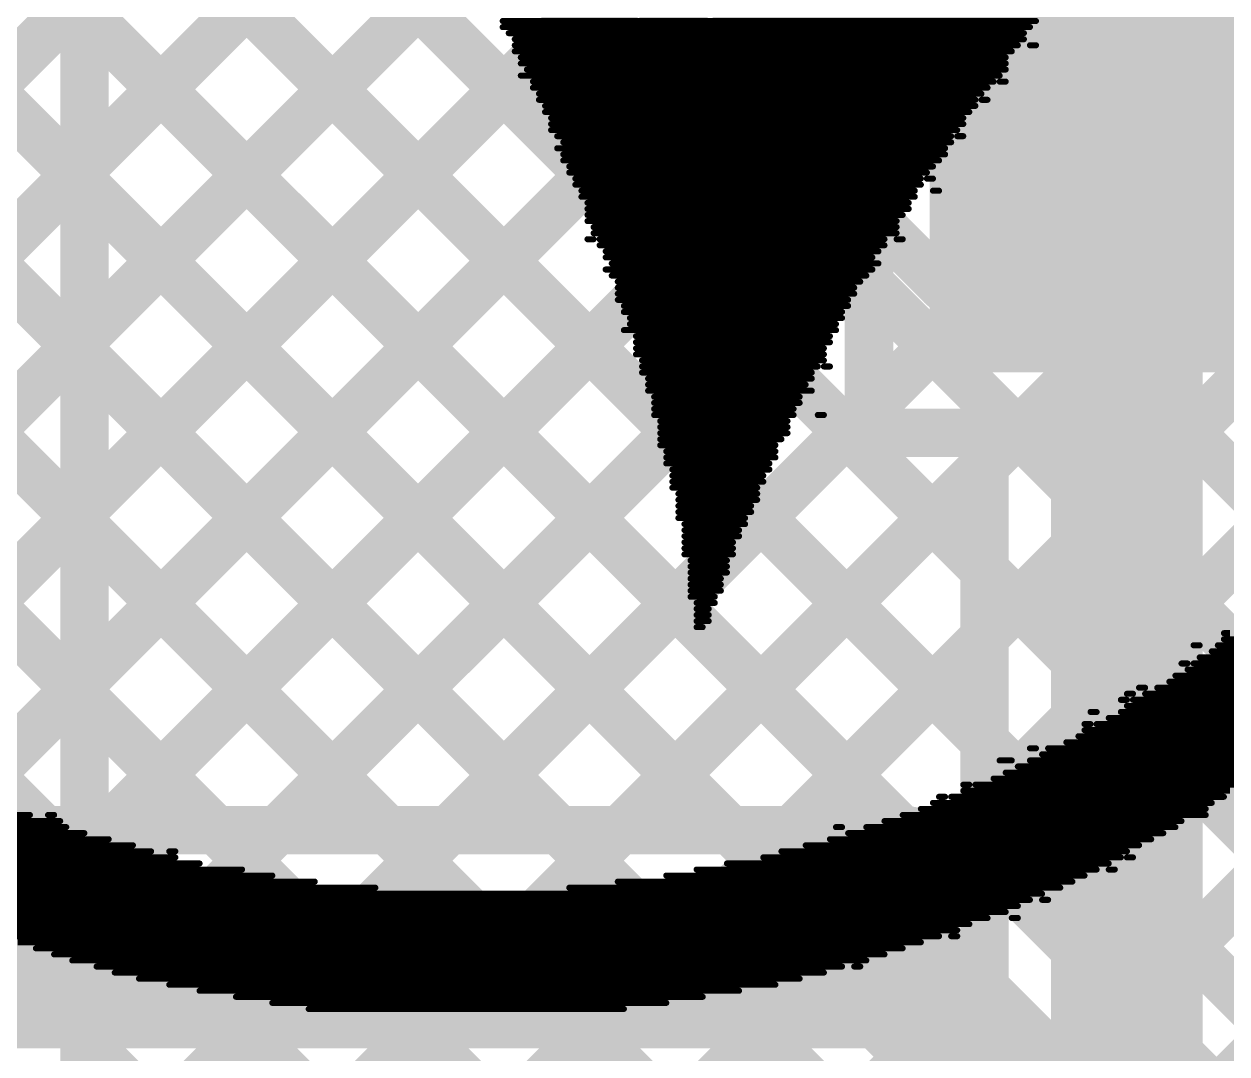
# Model space of a CAD drawing. Header units: millimetres. Extents: x 0.84 to 3.69, y 1.83 to 3.72.
# Drawn here: x 1.731 to 1.9295, y 2.1036 to 2.2735 of the extents above; entities that cross this region are included whole.
import ezdxf

# ---------------------------------------------------------------- set-up
doc = ezdxf.new("R2010")
doc.units = ezdxf.units.MM
doc.header["$MEASUREMENT"] = 0
for name, color, linetype in [('BottomLayer', 5, 'Continuous'), ('BottomOverlay', 54, 'Continuous'), ('TopLayer', 1, 'Continuous'), ('TopOverlay', 2, 'Continuous'), ('TopPaste', 8, 'Continuous'), ('TopSolder', 216, 'Continuous')]:
    doc.layers.add(name, color=color, linetype=linetype)

# ---------------------------------------------------------------- blocks, each defined once
blk = doc.blocks.new('TF_002T_15_9')
at = {"layer": 'TopLayer'}
blk.add_solid([(0.11614, 0.18504), (0.17323, 0.18504), (0.11614, 0.26378), (0.17323, 0.26378)], dxfattribs=at)
at = {"layer": 'TopOverlay', "const_width": 0.005}
blk.add_lwpolyline([(0.14203, -0.05), (0.14203, 0.173)], dxfattribs=at)
at = {"layer": 'TopOverlay', "const_width": 0.0025}
blk.add_lwpolyline([(0.14078, 0.173, 1), (0.14328, 0.173, 1)], format="xyb", close=True, dxfattribs=at)
at = {"layer": 'TopPaste'}
blk.add_solid([(0.11614, 0.18504), (0.17323, 0.18504), (0.11614, 0.26378), (0.17323, 0.26378)], dxfattribs=at)
at = {"layer": 'TopSolder'}
blk.add_solid([(0.11214, 0.18104), (0.17723, 0.18104), (0.11214, 0.26778), (0.17723, 0.26778)], dxfattribs=at)

msp = doc.modelspace()

# ---------------------------------------------------------------- linework, layer by layer
at = {"layer": 'BottomLayer'}
for points, const_width in [([(1.75, 2.396), (1.899, 2.247)], 0.025), ([(1.50245, 2.3725), (1.73445, 2.1405)], 0.008), ([(1.53073, 2.3725), (1.76273, 2.1405)], 0.008), ([(1.55901, 2.3725), (1.79101, 2.1405)], 0.008), ([(1.5873, 2.3725), (1.8193, 2.1405)], 0.008), ([(1.61558, 2.3725), (1.84758, 2.1405)], 0.008), ([(1.64387, 2.3725), (1.87588, 2.14048)], 0.008), ([(1.67215, 2.3725), (2.12325, 1.9214)], 0.008), ([(1.70044, 2.3725), (2.12348, 1.94945)], 0.008), ([(1.72872, 2.3725), (2.1295, 1.97172)], 0.008), ([(1.74027, 2.3725), (1.88237, 2.2304)], 0.008), ([(1.6031, 2.1405), (1.78768, 2.32508)], 0.008), ([(1.63138, 2.1405), (1.80182, 2.31094)], 0.008), ([(1.65967, 2.1405), (1.81597, 2.2968)], 0.008), ([(1.68795, 2.1405), (1.83011, 2.28266)], 0.008), ([(1.71624, 2.1405), (1.84425, 2.26851)], 0.008), ([(1.899, 2.247), (2.398, 2.247)], 0.025), ([(1.74452, 2.1405), (1.85839, 2.25437)], 0.008), ([(1.77281, 2.1405), (1.87254, 2.24023)], 0.008), ([(1.80109, 2.1405), (1.88724, 2.22665)], 0.008), ([(1.82937, 2.1405), (1.91237, 2.2235)], 0.008), ([(1.85766, 2.1405), (1.94066, 2.2235)], 0.008), ([(1.88411, 2.13866), (1.96894, 2.2235)], 0.008), ([(1.899, 2.2235), (1.97675, 2.2235)], 0.008), ([(1.906, 2.2235), (2.12958, 1.99992)], 0.008), ([(1.89948, 2.12575), (1.97657, 2.20285)], 0.008), ([(1.92776, 2.09747), (2.0263, 2.196)], 0.008), ([(1.91362, 2.11161), (1.99262, 2.19061)], 0.008), ([(1.638, 2.1405), (1.875, 2.1405)], 0.008), ([(1.89163, 2.1336), (2.1311, 1.89413)], 0.008), ([(1.638, 2.117), (1.875, 2.117)], 0.025), ([(1.875, 2.117), (2.12137, 1.87063)], 0.025)]:
    msp.add_lwpolyline(points, dxfattribs=dict(at, const_width=const_width))
for points, const_width in [([(1.84225, 2.26851, 1), (1.84625, 2.26851, 1)], 0.004), ([(1.89275, 2.247, 1), (1.90525, 2.247, 1)], 0.0125), ([(1.89275, 2.247, 1), (1.90525, 2.247, 1)], 0.0125), ([(1.85639, 2.25437, 1), (1.86039, 2.25437, 1)], 0.004), ([(1.87054, 2.24023, 1), (1.87454, 2.24023, 1)], 0.004), ([(1.88037, 2.2304, 1), (1.88437, 2.2304, 1)], 0.004), ([(1.88037, 2.2304, 1), (1.88437, 2.2304, 1)], 0.004), ([(1.88038, 2.23038, 1), (1.88438, 2.23038, 1)], 0.004), ([(1.88524, 2.22665, 1), (1.88924, 2.22665, 1)], 0.004), ([(1.897, 2.2235, 1), (1.901, 2.2235, 1)], 0.004), ([(1.897, 2.2235, 1), (1.901, 2.2235, 1)], 0.004), ([(1.897, 2.2235, 1), (1.901, 2.2235, 1)], 0.004), ([(1.904, 2.2235, 1), (1.908, 2.2235, 1)], 0.004), ([(1.91037, 2.2235, 1), (1.91437, 2.2235, 1)], 0.004), ([(1.73245, 2.1405, 1), (1.73645, 2.1405, 1)], 0.004), ([(1.74252, 2.1405, 1), (1.74652, 2.1405, 1)], 0.004), ([(1.76073, 2.1405, 1), (1.76473, 2.1405, 1)], 0.004), ([(1.77081, 2.1405, 1), (1.77481, 2.1405, 1)], 0.004), ([(1.78901, 2.1405, 1), (1.79301, 2.1405, 1)], 0.004), ([(1.79909, 2.1405, 1), (1.80309, 2.1405, 1)], 0.004), ([(1.8173, 2.1405, 1), (1.8213, 2.1405, 1)], 0.004), ([(1.82737, 2.1405, 1), (1.83137, 2.1405, 1)], 0.004), ([(1.84558, 2.1405, 1), (1.84958, 2.1405, 1)], 0.004), ([(1.85566, 2.1405, 1), (1.85966, 2.1405, 1)], 0.004), ([(1.873, 2.1405, 1), (1.877, 2.1405, 1)], 0.004), ([(1.873, 2.1405, 1), (1.877, 2.1405, 1)], 0.004), ([(1.873, 2.1405, 1), (1.877, 2.1405, 1)], 0.004), ([(1.87388, 2.14048, 1), (1.87788, 2.14048, 1)], 0.004), ([(1.88211, 2.13866, 1), (1.88611, 2.13866, 1)], 0.004), ([(1.88962, 2.13362, 1), (1.89362, 2.13362, 1)], 0.004), ([(1.88963, 2.1336, 1), (1.89363, 2.1336, 1)], 0.004), ([(1.88963, 2.1336, 1), (1.89363, 2.1336, 1)], 0.004), ([(1.86875, 2.117, 1), (1.88125, 2.117, 1)], 0.0125), ([(1.86875, 2.117, 1), (1.88125, 2.117, 1)], 0.0125), ([(1.89748, 2.12575, 1), (1.90148, 2.12575, 1)], 0.004), ([(1.91162, 2.11161, 1), (1.91562, 2.11161, 1)], 0.004)]:
    msp.add_lwpolyline(points, format="xyb", close=True, dxfattribs=dict(at, const_width=const_width))
at = {"layer": 'BottomLayer', "const_width": 0.008}
for points in [[(1.899, 2.2235, -0.199188), (1.88237, 2.2304)], [(1.899, 2.2235, -0.198912), (1.88238, 2.23038)], [(1.875, 2.1405, -0.198912), (1.89162, 2.13362)], [(1.875, 2.1405, -0.199188), (1.89163, 2.1336)]]:
    msp.add_lwpolyline(points, format="xyb", dxfattribs=at)
at = {"layer": 'BottomOverlay', "const_width": 0.001}
for points in [[(1.81, 2.274), (1.898, 2.274)], [(1.81, 2.273), (1.897, 2.273)], [(1.811, 2.272), (1.896, 2.272)], [(1.812, 2.271), (1.896, 2.271)], [(1.812, 2.27), (1.895, 2.27)], [(1.897, 2.27), (1.898, 2.27)], [(1.812, 2.269), (1.894, 2.269)], [(1.813, 2.268), (1.893, 2.268)], [(1.813, 2.267), (1.893, 2.267)], [(1.814, 2.266), (1.893, 2.266)], [(1.813, 2.265), (1.892, 2.265)], [(1.815, 2.264), (1.891, 2.264)], [(1.892, 2.264), (1.893, 2.264)], [(1.815, 2.263), (1.89, 2.263)], [(1.816, 2.262), (1.889, 2.262)], [(1.816, 2.261), (1.888, 2.261)], [(1.817, 2.26), (1.888, 2.26)], [(1.889, 2.261), (1.89, 2.261)], [(1.817, 2.259), (1.887, 2.259)], [(1.818, 2.258), (1.886, 2.258)], [(1.818, 2.257), (1.886, 2.257)], [(1.818, 2.256), (1.885, 2.256)], [(1.819, 2.255), (1.884, 2.255)], [(1.885, 2.255), (1.886, 2.255)], [(1.819, 2.253), (1.883, 2.253)], [(1.82, 2.254), (1.884, 2.254)], [(1.82, 2.252), (1.883, 2.252)], [(1.82, 2.251), (1.882, 2.251)], [(1.821, 2.25), (1.881, 2.25)], [(1.821, 2.249), (1.88, 2.249)], [(1.822, 2.248), (1.879, 2.248)], [(1.822, 2.247), (1.879, 2.247)], [(1.88, 2.248), (1.881, 2.248)], [(1.823, 2.246), (1.878, 2.246)], [(1.823, 2.245), (1.878, 2.245)], [(1.881, 2.246), (1.882, 2.246)], [(1.824, 2.244), (1.877, 2.244)], [(1.824, 2.243), (1.877, 2.243)], [(1.824, 2.242), (1.876, 2.242)], [(1.824, 2.241), (1.875, 2.241)], [(1.825, 2.24), (1.875, 2.24)], [(1.825, 2.239), (1.875, 2.239)], [(1.824, 2.238), (1.825, 2.238)], [(1.826, 2.238), (1.873, 2.238)], [(1.826, 2.237), (1.873, 2.237)], [(1.875, 2.238), (1.876, 2.238)], [(1.827, 2.236), (1.872, 2.236)], [(1.827, 2.235), (1.871, 2.235)], [(1.827, 2.233), (1.871, 2.233)], [(1.828, 2.234), (1.872, 2.234)], [(1.828, 2.232), (1.87, 2.232)], [(1.829, 2.231), (1.869, 2.231)], [(1.829, 2.23), (1.868, 2.23)], [(1.829, 2.229), (1.868, 2.229)], [(1.829, 2.228), (1.867, 2.228)], [(1.83, 2.227), (1.867, 2.227)], [(1.83, 2.226), (1.866, 2.226)], [(1.831, 2.225), (1.866, 2.225)], [(1.83, 2.223), (1.865, 2.223)], [(1.831, 2.224), (1.865, 2.224)], [(1.832, 2.222), (1.864, 2.222)], [(1.832, 2.221), (1.864, 2.221)], [(1.832, 2.22), (1.863, 2.22)], [(1.832, 2.219), (1.863, 2.219)], [(1.833, 2.218), (1.863, 2.218)], [(1.833, 2.217), (1.862, 2.217)], [(1.863, 2.217), (1.864, 2.217)], [(1.833, 2.216), (1.861, 2.216)], [(1.834, 2.215), (1.861, 2.215)], [(1.834, 2.214), (1.86, 2.214)], [(1.834, 2.213), (1.861, 2.213)], [(1.835, 2.212), (1.859, 2.212)], [(1.835, 2.211), (1.859, 2.211)], [(1.835, 2.21), (1.858, 2.21)], [(1.835, 2.209), (1.858, 2.209)], [(1.862, 2.209), (1.863, 2.209)], [(1.836, 2.208), (1.857, 2.208)], [(1.836, 2.207), (1.857, 2.207)], [(1.836, 2.206), (1.857, 2.206)], [(1.836, 2.205), (1.856, 2.205)], [(1.836, 2.204), (1.855, 2.204)], [(1.837, 2.203), (1.855, 2.203)], [(1.837, 2.202), (1.855, 2.202)], [(1.837, 2.201), (1.854, 2.201)], [(1.838, 2.2), (1.854, 2.2)], [(1.838, 2.199), (1.853, 2.199)], [(1.838, 2.198), (1.853, 2.198)], [(1.838, 2.197), (1.852, 2.197)], [(1.839, 2.196), (1.852, 2.196)], [(1.839, 2.195), (1.852, 2.195)], [(1.839, 2.194), (1.851, 2.194)], [(1.839, 2.193), (1.851, 2.193)], [(1.839, 2.192), (1.85, 2.192)], [(1.84, 2.191), (1.85, 2.191)], [(1.84, 2.19), (1.849, 2.19)], [(1.84, 2.189), (1.849, 2.189)], [(1.84, 2.188), (1.848, 2.188)], [(1.84, 2.187), (1.848, 2.187)], [(1.84, 2.186), (1.848, 2.186)], [(1.841, 2.185), (1.847, 2.185)], [(1.841, 2.184), (1.847, 2.184)], [(1.841, 2.183), (1.847, 2.183)], [(1.841, 2.182), (1.846, 2.182)], [(1.841, 2.181), (1.846, 2.181)], [(1.841, 2.18), (1.846, 2.18)], [(1.841, 2.179), (1.845, 2.179)], [(1.842, 2.178), (1.845, 2.178)], [(1.842, 2.177), (1.844, 2.177)], [(1.842, 2.176), (1.844, 2.176)], [(1.842, 2.175), (1.844, 2.175)], [(1.842, 2.174), (1.843, 2.174)], [(1.929, 2.173), (1.93, 2.173)], [(1.924, 2.171), (1.925, 2.171)], [(1.928, 2.171), (1.961, 2.171)], [(1.929, 2.172), (1.962, 2.172)], [(1.925, 2.169), (1.959, 2.169)], [(1.927, 2.17), (1.96, 2.17)], [(1.922, 2.168), (1.923, 2.168)], [(1.923, 2.167), (1.957, 2.167)], [(1.924, 2.168), (1.958, 2.168)], [(1.92, 2.165), (1.954, 2.165)], [(1.921, 2.166), (1.955, 2.166)], [(1.913, 2.163), (1.914, 2.163)], [(1.915, 2.164), (1.916, 2.164)], [(1.916, 2.163), (1.952, 2.163)], [(1.918, 2.164), (1.954, 2.164)], [(1.912, 2.162), (1.913, 2.162)], [(1.913, 2.161), (1.949, 2.161)], [(1.914, 2.162), (1.951, 2.162)], [(1.907, 2.16), (1.908, 2.16)], [(1.91, 2.159), (1.947, 2.159)], [(1.912, 2.16), (1.948, 2.16)], [(1.906, 2.158), (1.907, 2.158)], [(1.906, 2.157), (1.944, 2.157)], [(1.908, 2.158), (1.946, 2.158)], [(1.903, 2.155), (1.942, 2.155)], [(1.905, 2.156), (1.943, 2.156)], [(1.897, 2.154), (1.898, 2.154)], [(1.899, 2.153), (1.939, 2.153)], [(1.9, 2.154), (1.94, 2.154)], [(1.892, 2.152), (1.894, 2.152)], [(1.895, 2.151), (1.936, 2.151)], [(1.897, 2.152), (1.938, 2.152)], [(1.891, 2.149), (1.933, 2.149)], [(1.893, 2.15), (1.935, 2.15)], [(1.886, 2.148), (1.887, 2.148)], [(1.886, 2.147), (1.93, 2.147)], [(1.888, 2.148), (1.932, 2.148)], [(1.881, 2.145), (1.927, 2.145)], [(1.882, 2.146), (1.883, 2.146)], [(1.884, 2.146), (1.929, 2.146)], [(1.686, 2.143), (1.732, 2.143)], [(1.735, 2.143), (1.736, 2.143)], [(1.876, 2.143), (1.926, 2.143)], [(1.879, 2.144), (1.926, 2.144)], [(1.688, 2.142), (1.737, 2.142)], [(1.689, 2.141), (1.738, 2.141)], [(1.865, 2.141), (1.866, 2.141)], [(1.87, 2.141), (1.921, 2.141)], [(1.873, 2.142), (1.922, 2.142)], [(1.69, 2.14), (1.741, 2.14)], [(1.693, 2.139), (1.745, 2.139)], [(1.864, 2.139), (1.917, 2.139)], [(1.867, 2.14), (1.919, 2.14)], [(1.694, 2.138), (1.749, 2.138)], [(1.696, 2.137), (1.752, 2.137)], [(1.755, 2.137), (1.756, 2.137)], [(1.856, 2.137), (1.913, 2.137)], [(1.86, 2.138), (1.915, 2.138)], [(1.698, 2.136), (1.756, 2.136)], [(1.699, 2.135), (1.76, 2.135)], [(1.847, 2.135), (1.91, 2.135)], [(1.853, 2.136), (1.912, 2.136)], [(1.913, 2.136), (1.914, 2.136)], [(1.702, 2.134), (1.767, 2.134)], [(1.704, 2.133), (1.772, 2.133)], [(1.837, 2.133), (1.906, 2.133)], [(1.842, 2.134), (1.908, 2.134)], [(1.91, 2.134), (1.911, 2.134)], [(1.705, 2.132), (1.779, 2.132)], [(1.708, 2.131), (1.789, 2.131)], [(1.821, 2.131), (1.902, 2.131)], [(1.829, 2.132), (1.904, 2.132)], [(1.71, 2.13), (1.899, 2.13)], [(1.711, 2.129), (1.897, 2.129)], [(1.899, 2.129), (1.9, 2.129)], [(1.714, 2.128), (1.895, 2.128)], [(1.717, 2.127), (1.893, 2.127)], [(1.719, 2.126), (1.89, 2.126)], [(1.894, 2.126), (1.895, 2.126)], [(1.721, 2.125), (1.887, 2.125)], [(1.724, 2.124), (1.885, 2.124)], [(1.726, 2.123), (1.882, 2.123)], [(1.73, 2.122), (1.879, 2.122)], [(1.884, 2.123), (1.885, 2.123)], [(1.733, 2.121), (1.876, 2.121)], [(1.736, 2.12), (1.873, 2.12)], [(1.739, 2.119), (1.87, 2.119)], [(1.743, 2.118), (1.866, 2.118)], [(1.868, 2.118), (1.869, 2.118)], [(1.746, 2.117), (1.863, 2.117)], [(1.75, 2.116), (1.859, 2.116)], [(1.755, 2.115), (1.855, 2.115)], [(1.76, 2.114), (1.849, 2.114)], [(1.766, 2.113), (1.843, 2.113)], [(1.772, 2.112), (1.837, 2.112)], [(1.778, 2.111), (1.83, 2.111)]]:
    msp.add_lwpolyline(points, dxfattribs=at)
at = {"layer": 'BottomOverlay', "const_width": 0.0005}
for points in [[(1.80975, 2.274, 1), (1.81025, 2.274, 1)], [(1.89775, 2.274, 1), (1.89825, 2.274, 1)], [(1.80975, 2.273, 1), (1.81025, 2.273, 1)], [(1.81075, 2.272, 1), (1.81125, 2.272, 1)], [(1.89575, 2.272, 1), (1.89625, 2.272, 1)], [(1.89675, 2.273, 1), (1.89725, 2.273, 1)], [(1.81175, 2.271, 1), (1.81225, 2.271, 1)], [(1.81175, 2.27, 1), (1.81225, 2.27, 1)], [(1.89475, 2.27, 1), (1.89525, 2.27, 1)], [(1.89575, 2.271, 1), (1.89625, 2.271, 1)], [(1.89675, 2.27, 1), (1.89725, 2.27, 1)], [(1.89775, 2.27, 1), (1.89825, 2.27, 1)], [(1.81175, 2.269, 1), (1.81225, 2.269, 1)], [(1.81275, 2.268, 1), (1.81325, 2.268, 1)], [(1.89275, 2.268, 1), (1.89325, 2.268, 1)], [(1.89375, 2.269, 1), (1.89425, 2.269, 1)], [(1.81275, 2.267, 1), (1.81325, 2.267, 1)], [(1.81375, 2.266, 1), (1.81425, 2.266, 1)], [(1.89275, 2.267, 1), (1.89325, 2.267, 1)], [(1.89275, 2.266, 1), (1.89325, 2.266, 1)], [(1.81275, 2.265, 1), (1.81325, 2.265, 1)], [(1.81475, 2.264, 1), (1.81525, 2.264, 1)], [(1.89075, 2.264, 1), (1.89125, 2.264, 1)], [(1.89175, 2.265, 1), (1.89225, 2.265, 1)], [(1.89175, 2.264, 1), (1.89225, 2.264, 1)], [(1.89275, 2.264, 1), (1.89325, 2.264, 1)], [(1.81475, 2.263, 1), (1.81525, 2.263, 1)], [(1.81575, 2.262, 1), (1.81625, 2.262, 1)], [(1.88875, 2.262, 1), (1.88925, 2.262, 1)], [(1.88975, 2.263, 1), (1.89025, 2.263, 1)], [(1.81575, 2.261, 1), (1.81625, 2.261, 1)], [(1.81675, 2.26, 1), (1.81725, 2.26, 1)], [(1.88775, 2.261, 1), (1.88825, 2.261, 1)], [(1.88775, 2.26, 1), (1.88825, 2.26, 1)], [(1.88875, 2.261, 1), (1.88925, 2.261, 1)], [(1.88975, 2.261, 1), (1.89025, 2.261, 1)], [(1.81675, 2.259, 1), (1.81725, 2.259, 1)], [(1.81775, 2.258, 1), (1.81825, 2.258, 1)], [(1.88575, 2.258, 1), (1.88625, 2.258, 1)], [(1.88675, 2.259, 1), (1.88725, 2.259, 1)], [(1.81775, 2.257, 1), (1.81825, 2.257, 1)], [(1.81775, 2.256, 1), (1.81825, 2.256, 1)], [(1.88475, 2.256, 1), (1.88525, 2.256, 1)], [(1.88575, 2.257, 1), (1.88625, 2.257, 1)], [(1.81875, 2.255, 1), (1.81925, 2.255, 1)], [(1.88375, 2.255, 1), (1.88425, 2.255, 1)], [(1.88475, 2.255, 1), (1.88525, 2.255, 1)], [(1.88575, 2.255, 1), (1.88625, 2.255, 1)], [(1.81875, 2.253, 1), (1.81925, 2.253, 1)], [(1.81975, 2.254, 1), (1.82025, 2.254, 1)], [(1.88275, 2.253, 1), (1.88325, 2.253, 1)], [(1.88375, 2.254, 1), (1.88425, 2.254, 1)], [(1.81975, 2.252, 1), (1.82025, 2.252, 1)], [(1.81975, 2.251, 1), (1.82025, 2.251, 1)], [(1.88175, 2.251, 1), (1.88225, 2.251, 1)], [(1.88275, 2.252, 1), (1.88325, 2.252, 1)], [(1.82075, 2.25, 1), (1.82125, 2.25, 1)], [(1.82075, 2.249, 1), (1.82125, 2.249, 1)], [(1.87975, 2.249, 1), (1.88025, 2.249, 1)], [(1.88075, 2.25, 1), (1.88125, 2.25, 1)], [(1.82175, 2.248, 1), (1.82225, 2.248, 1)], [(1.82175, 2.247, 1), (1.82225, 2.247, 1)], [(1.87875, 2.248, 1), (1.87925, 2.248, 1)], [(1.87875, 2.247, 1), (1.87925, 2.247, 1)], [(1.87975, 2.248, 1), (1.88025, 2.248, 1)], [(1.88075, 2.248, 1), (1.88125, 2.248, 1)], [(1.82275, 2.246, 1), (1.82325, 2.246, 1)], [(1.82275, 2.245, 1), (1.82325, 2.245, 1)], [(1.87775, 2.246, 1), (1.87825, 2.246, 1)], [(1.87775, 2.245, 1), (1.87825, 2.245, 1)], [(1.88075, 2.246, 1), (1.88125, 2.246, 1)], [(1.88175, 2.246, 1), (1.88225, 2.246, 1)], [(1.82375, 2.244, 1), (1.82425, 2.244, 1)], [(1.82375, 2.243, 1), (1.82425, 2.243, 1)], [(1.87675, 2.244, 1), (1.87725, 2.244, 1)], [(1.87675, 2.243, 1), (1.87725, 2.243, 1)], [(1.82375, 2.242, 1), (1.82425, 2.242, 1)], [(1.82375, 2.241, 1), (1.82425, 2.241, 1)], [(1.87475, 2.241, 1), (1.87525, 2.241, 1)], [(1.87575, 2.242, 1), (1.87625, 2.242, 1)], [(1.82475, 2.24, 1), (1.82525, 2.24, 1)], [(1.82475, 2.239, 1), (1.82525, 2.239, 1)], [(1.87475, 2.24, 1), (1.87525, 2.24, 1)], [(1.87475, 2.239, 1), (1.87525, 2.239, 1)], [(1.82375, 2.238, 1), (1.82425, 2.238, 1)], [(1.82475, 2.238, 1), (1.82525, 2.238, 1)], [(1.82575, 2.238, 1), (1.82625, 2.238, 1)], [(1.82575, 2.237, 1), (1.82625, 2.237, 1)], [(1.87275, 2.238, 1), (1.87325, 2.238, 1)], [(1.87275, 2.237, 1), (1.87325, 2.237, 1)], [(1.87475, 2.238, 1), (1.87525, 2.238, 1)], [(1.87575, 2.238, 1), (1.87625, 2.238, 1)], [(1.82675, 2.236, 1), (1.82725, 2.236, 1)], [(1.82675, 2.235, 1), (1.82725, 2.235, 1)], [(1.87075, 2.235, 1), (1.87125, 2.235, 1)], [(1.87175, 2.236, 1), (1.87225, 2.236, 1)], [(1.82675, 2.233, 1), (1.82725, 2.233, 1)], [(1.82775, 2.234, 1), (1.82825, 2.234, 1)], [(1.87075, 2.233, 1), (1.87125, 2.233, 1)], [(1.87175, 2.234, 1), (1.87225, 2.234, 1)], [(1.82775, 2.232, 1), (1.82825, 2.232, 1)], [(1.82875, 2.231, 1), (1.82925, 2.231, 1)], [(1.86875, 2.231, 1), (1.86925, 2.231, 1)], [(1.86975, 2.232, 1), (1.87025, 2.232, 1)], [(1.82875, 2.23, 1), (1.82925, 2.23, 1)], [(1.82875, 2.229, 1), (1.82925, 2.229, 1)], [(1.86775, 2.23, 1), (1.86825, 2.23, 1)], [(1.86775, 2.229, 1), (1.86825, 2.229, 1)], [(1.82875, 2.228, 1), (1.82925, 2.228, 1)], [(1.82975, 2.227, 1), (1.83025, 2.227, 1)], [(1.86675, 2.228, 1), (1.86725, 2.228, 1)], [(1.86675, 2.227, 1), (1.86725, 2.227, 1)], [(1.82975, 2.226, 1), (1.83025, 2.226, 1)], [(1.83075, 2.225, 1), (1.83125, 2.225, 1)], [(1.86575, 2.226, 1), (1.86625, 2.226, 1)], [(1.86575, 2.225, 1), (1.86625, 2.225, 1)], [(1.82975, 2.223, 1), (1.83025, 2.223, 1)], [(1.83075, 2.224, 1), (1.83125, 2.224, 1)], [(1.86475, 2.224, 1), (1.86525, 2.224, 1)], [(1.86475, 2.223, 1), (1.86525, 2.223, 1)], [(1.83175, 2.222, 1), (1.83225, 2.222, 1)], [(1.83175, 2.221, 1), (1.83225, 2.221, 1)], [(1.86375, 2.222, 1), (1.86425, 2.222, 1)], [(1.86375, 2.221, 1), (1.86425, 2.221, 1)], [(1.83175, 2.22, 1), (1.83225, 2.22, 1)], [(1.83175, 2.219, 1), (1.83225, 2.219, 1)], [(1.86275, 2.22, 1), (1.86325, 2.22, 1)], [(1.86275, 2.219, 1), (1.86325, 2.219, 1)], [(1.83275, 2.218, 1), (1.83325, 2.218, 1)], [(1.83275, 2.217, 1), (1.83325, 2.217, 1)], [(1.86175, 2.217, 1), (1.86225, 2.217, 1)], [(1.86275, 2.218, 1), (1.86325, 2.218, 1)], [(1.86275, 2.217, 1), (1.86325, 2.217, 1)], [(1.86375, 2.217, 1), (1.86425, 2.217, 1)], [(1.83275, 2.216, 1), (1.83325, 2.216, 1)], [(1.83375, 2.215, 1), (1.83425, 2.215, 1)], [(1.86075, 2.216, 1), (1.86125, 2.216, 1)], [(1.86075, 2.215, 1), (1.86125, 2.215, 1)], [(1.83375, 2.214, 1), (1.83425, 2.214, 1)], [(1.83375, 2.213, 1), (1.83425, 2.213, 1)], [(1.85975, 2.214, 1), (1.86025, 2.214, 1)], [(1.86075, 2.213, 1), (1.86125, 2.213, 1)], [(1.83475, 2.212, 1), (1.83525, 2.212, 1)], [(1.83475, 2.211, 1), (1.83525, 2.211, 1)], [(1.85875, 2.212, 1), (1.85925, 2.212, 1)], [(1.85875, 2.211, 1), (1.85925, 2.211, 1)], [(1.83475, 2.21, 1), (1.83525, 2.21, 1)], [(1.83475, 2.209, 1), (1.83525, 2.209, 1)], [(1.85775, 2.21, 1), (1.85825, 2.21, 1)], [(1.85775, 2.209, 1), (1.85825, 2.209, 1)], [(1.86175, 2.209, 1), (1.86225, 2.209, 1)], [(1.86275, 2.209, 1), (1.86325, 2.209, 1)], [(1.83575, 2.208, 1), (1.83625, 2.208, 1)], [(1.83575, 2.207, 1), (1.83625, 2.207, 1)], [(1.85675, 2.208, 1), (1.85725, 2.208, 1)], [(1.85675, 2.207, 1), (1.85725, 2.207, 1)], [(1.83575, 2.206, 1), (1.83625, 2.206, 1)], [(1.83575, 2.205, 1), (1.83625, 2.205, 1)], [(1.85575, 2.205, 1), (1.85625, 2.205, 1)], [(1.85675, 2.206, 1), (1.85725, 2.206, 1)], [(1.83575, 2.204, 1), (1.83625, 2.204, 1)], [(1.83675, 2.203, 1), (1.83725, 2.203, 1)], [(1.85475, 2.204, 1), (1.85525, 2.204, 1)], [(1.85475, 2.203, 1), (1.85525, 2.203, 1)], [(1.83675, 2.202, 1), (1.83725, 2.202, 1)], [(1.83675, 2.201, 1), (1.83725, 2.201, 1)], [(1.85375, 2.201, 1), (1.85425, 2.201, 1)], [(1.85475, 2.202, 1), (1.85525, 2.202, 1)], [(1.83775, 2.2, 1), (1.83825, 2.2, 1)], [(1.83775, 2.199, 1), (1.83825, 2.199, 1)], [(1.85275, 2.199, 1), (1.85325, 2.199, 1)], [(1.85375, 2.2, 1), (1.85425, 2.2, 1)], [(1.83775, 2.198, 1), (1.83825, 2.198, 1)], [(1.83775, 2.197, 1), (1.83825, 2.197, 1)], [(1.85175, 2.197, 1), (1.85225, 2.197, 1)], [(1.85275, 2.198, 1), (1.85325, 2.198, 1)], [(1.83875, 2.196, 1), (1.83925, 2.196, 1)], [(1.83875, 2.195, 1), (1.83925, 2.195, 1)], [(1.85175, 2.196, 1), (1.85225, 2.196, 1)], [(1.85175, 2.195, 1), (1.85225, 2.195, 1)], [(1.83875, 2.194, 1), (1.83925, 2.194, 1)], [(1.83875, 2.193, 1), (1.83925, 2.193, 1)], [(1.85075, 2.194, 1), (1.85125, 2.194, 1)], [(1.85075, 2.193, 1), (1.85125, 2.193, 1)], [(1.83875, 2.192, 1), (1.83925, 2.192, 1)], [(1.83975, 2.191, 1), (1.84025, 2.191, 1)], [(1.84975, 2.192, 1), (1.85025, 2.192, 1)], [(1.84975, 2.191, 1), (1.85025, 2.191, 1)], [(1.83975, 2.19, 1), (1.84025, 2.19, 1)], [(1.83975, 2.189, 1), (1.84025, 2.189, 1)], [(1.84875, 2.19, 1), (1.84925, 2.19, 1)], [(1.84875, 2.189, 1), (1.84925, 2.189, 1)], [(1.83975, 2.188, 1), (1.84025, 2.188, 1)], [(1.83975, 2.187, 1), (1.84025, 2.187, 1)], [(1.84775, 2.188, 1), (1.84825, 2.188, 1)], [(1.84775, 2.187, 1), (1.84825, 2.187, 1)], [(1.83975, 2.186, 1), (1.84025, 2.186, 1)], [(1.84075, 2.185, 1), (1.84125, 2.185, 1)], [(1.84675, 2.185, 1), (1.84725, 2.185, 1)], [(1.84775, 2.186, 1), (1.84825, 2.186, 1)], [(1.84075, 2.184, 1), (1.84125, 2.184, 1)], [(1.84075, 2.183, 1), (1.84125, 2.183, 1)], [(1.84675, 2.184, 1), (1.84725, 2.184, 1)], [(1.84675, 2.183, 1), (1.84725, 2.183, 1)], [(1.84075, 2.182, 1), (1.84125, 2.182, 1)], [(1.84075, 2.181, 1), (1.84125, 2.181, 1)], [(1.84575, 2.182, 1), (1.84625, 2.182, 1)], [(1.84575, 2.181, 1), (1.84625, 2.181, 1)], [(1.84075, 2.18, 1), (1.84125, 2.18, 1)], [(1.84075, 2.179, 1), (1.84125, 2.179, 1)], [(1.84475, 2.179, 1), (1.84525, 2.179, 1)], [(1.84575, 2.18, 1), (1.84625, 2.18, 1)], [(1.84175, 2.178, 1), (1.84225, 2.178, 1)], [(1.84175, 2.177, 1), (1.84225, 2.177, 1)], [(1.84375, 2.177, 1), (1.84425, 2.177, 1)], [(1.84475, 2.178, 1), (1.84525, 2.178, 1)], [(1.84175, 2.176, 1), (1.84225, 2.176, 1)], [(1.84175, 2.175, 1), (1.84225, 2.175, 1)], [(1.84375, 2.176, 1), (1.84425, 2.176, 1)], [(1.84375, 2.175, 1), (1.84425, 2.175, 1)], [(1.84175, 2.174, 1), (1.84225, 2.174, 1)], [(1.84275, 2.174, 1), (1.84325, 2.174, 1)], [(1.92875, 2.173, 1), (1.92925, 2.173, 1)], [(1.92375, 2.171, 1), (1.92425, 2.171, 1)], [(1.92475, 2.171, 1), (1.92525, 2.171, 1)], [(1.92775, 2.171, 1), (1.92825, 2.171, 1)], [(1.92875, 2.172, 1), (1.92925, 2.172, 1)], [(1.92475, 2.169, 1), (1.92525, 2.169, 1)], [(1.92675, 2.17, 1), (1.92725, 2.17, 1)], [(1.92175, 2.168, 1), (1.92225, 2.168, 1)], [(1.92275, 2.168, 1), (1.92325, 2.168, 1)], [(1.92275, 2.167, 1), (1.92325, 2.167, 1)], [(1.92375, 2.168, 1), (1.92425, 2.168, 1)], [(1.91975, 2.165, 1), (1.92025, 2.165, 1)], [(1.92075, 2.166, 1), (1.92125, 2.166, 1)], [(1.91275, 2.163, 1), (1.91325, 2.163, 1)], [(1.91375, 2.163, 1), (1.91425, 2.163, 1)], [(1.91475, 2.164, 1), (1.91525, 2.164, 1)], [(1.91575, 2.164, 1), (1.91625, 2.164, 1)], [(1.91575, 2.163, 1), (1.91625, 2.163, 1)], [(1.91775, 2.164, 1), (1.91825, 2.164, 1)], [(1.91175, 2.162, 1), (1.91225, 2.162, 1)], [(1.91275, 2.162, 1), (1.91325, 2.162, 1)], [(1.91275, 2.161, 1), (1.91325, 2.161, 1)], [(1.91375, 2.162, 1), (1.91425, 2.162, 1)], [(1.90675, 2.16, 1), (1.90725, 2.16, 1)], [(1.90775, 2.16, 1), (1.90825, 2.16, 1)], [(1.90975, 2.159, 1), (1.91025, 2.159, 1)], [(1.91175, 2.16, 1), (1.91225, 2.16, 1)], [(1.90575, 2.158, 1), (1.90625, 2.158, 1)], [(1.90575, 2.157, 1), (1.90625, 2.157, 1)], [(1.90675, 2.158, 1), (1.90725, 2.158, 1)], [(1.90775, 2.158, 1), (1.90825, 2.158, 1)], [(1.90275, 2.155, 1), (1.90325, 2.155, 1)], [(1.90475, 2.156, 1), (1.90525, 2.156, 1)], [(1.89675, 2.154, 1), (1.89725, 2.154, 1)], [(1.89775, 2.154, 1), (1.89825, 2.154, 1)], [(1.89875, 2.153, 1), (1.89925, 2.153, 1)], [(1.89975, 2.154, 1), (1.90025, 2.154, 1)], [(1.89175, 2.152, 1), (1.89225, 2.152, 1)], [(1.89375, 2.152, 1), (1.89425, 2.152, 1)], [(1.89475, 2.151, 1), (1.89525, 2.151, 1)], [(1.89675, 2.152, 1), (1.89725, 2.152, 1)], [(1.89075, 2.149, 1), (1.89125, 2.149, 1)], [(1.89275, 2.15, 1), (1.89325, 2.15, 1)], [(1.88575, 2.148, 1), (1.88625, 2.148, 1)], [(1.88575, 2.147, 1), (1.88625, 2.147, 1)], [(1.88675, 2.148, 1), (1.88725, 2.148, 1)], [(1.88775, 2.148, 1), (1.88825, 2.148, 1)], [(1.88075, 2.145, 1), (1.88125, 2.145, 1)], [(1.88175, 2.146, 1), (1.88225, 2.146, 1)], [(1.88275, 2.146, 1), (1.88325, 2.146, 1)], [(1.88375, 2.146, 1), (1.88425, 2.146, 1)], [(1.92675, 2.145, 1), (1.92725, 2.145, 1)], [(1.92875, 2.146, 1), (1.92925, 2.146, 1)], [(1.73175, 2.143, 1), (1.73225, 2.143, 1)], [(1.73475, 2.143, 1), (1.73525, 2.143, 1)], [(1.73575, 2.143, 1), (1.73625, 2.143, 1)], [(1.87575, 2.143, 1), (1.87625, 2.143, 1)], [(1.87875, 2.144, 1), (1.87925, 2.144, 1)], [(1.92575, 2.144, 1), (1.92625, 2.144, 1)], [(1.92575, 2.143, 1), (1.92625, 2.143, 1)], [(1.73675, 2.142, 1), (1.73725, 2.142, 1)], [(1.73775, 2.141, 1), (1.73825, 2.141, 1)], [(1.86475, 2.141, 1), (1.86525, 2.141, 1)], [(1.86575, 2.141, 1), (1.86625, 2.141, 1)], [(1.86975, 2.141, 1), (1.87025, 2.141, 1)], [(1.87275, 2.142, 1), (1.87325, 2.142, 1)], [(1.92075, 2.141, 1), (1.92125, 2.141, 1)], [(1.92175, 2.142, 1), (1.92225, 2.142, 1)], [(1.74075, 2.14, 1), (1.74125, 2.14, 1)], [(1.74475, 2.139, 1), (1.74525, 2.139, 1)], [(1.86375, 2.139, 1), (1.86425, 2.139, 1)], [(1.86675, 2.14, 1), (1.86725, 2.14, 1)], [(1.91675, 2.139, 1), (1.91725, 2.139, 1)], [(1.91875, 2.14, 1), (1.91925, 2.14, 1)], [(1.74875, 2.138, 1), (1.74925, 2.138, 1)], [(1.75175, 2.137, 1), (1.75225, 2.137, 1)], [(1.75475, 2.137, 1), (1.75525, 2.137, 1)], [(1.75575, 2.137, 1), (1.75625, 2.137, 1)], [(1.85575, 2.137, 1), (1.85625, 2.137, 1)], [(1.85975, 2.138, 1), (1.86025, 2.138, 1)], [(1.91275, 2.137, 1), (1.91325, 2.137, 1)], [(1.91475, 2.138, 1), (1.91525, 2.138, 1)], [(1.75575, 2.136, 1), (1.75625, 2.136, 1)], [(1.75975, 2.135, 1), (1.76025, 2.135, 1)], [(1.84675, 2.135, 1), (1.84725, 2.135, 1)], [(1.85275, 2.136, 1), (1.85325, 2.136, 1)], [(1.90975, 2.135, 1), (1.91025, 2.135, 1)], [(1.91175, 2.136, 1), (1.91225, 2.136, 1)], [(1.91275, 2.136, 1), (1.91325, 2.136, 1)], [(1.91375, 2.136, 1), (1.91425, 2.136, 1)], [(1.76675, 2.134, 1), (1.76725, 2.134, 1)], [(1.77175, 2.133, 1), (1.77225, 2.133, 1)], [(1.83675, 2.133, 1), (1.83725, 2.133, 1)], [(1.84175, 2.134, 1), (1.84225, 2.134, 1)], [(1.90575, 2.133, 1), (1.90625, 2.133, 1)], [(1.90775, 2.134, 1), (1.90825, 2.134, 1)], [(1.90975, 2.134, 1), (1.91025, 2.134, 1)], [(1.91075, 2.134, 1), (1.91125, 2.134, 1)], [(1.77875, 2.132, 1), (1.77925, 2.132, 1)], [(1.78875, 2.131, 1), (1.78925, 2.131, 1)], [(1.82075, 2.131, 1), (1.82125, 2.131, 1)], [(1.82875, 2.132, 1), (1.82925, 2.132, 1)], [(1.90175, 2.131, 1), (1.90225, 2.131, 1)], [(1.90375, 2.132, 1), (1.90425, 2.132, 1)], [(1.89675, 2.129, 1), (1.89725, 2.129, 1)], [(1.89875, 2.13, 1), (1.89925, 2.13, 1)], [(1.89875, 2.129, 1), (1.89925, 2.129, 1)], [(1.89975, 2.129, 1), (1.90025, 2.129, 1)], [(1.89275, 2.127, 1), (1.89325, 2.127, 1)], [(1.89475, 2.128, 1), (1.89525, 2.128, 1)], [(1.88975, 2.126, 1), (1.89025, 2.126, 1)], [(1.89375, 2.126, 1), (1.89425, 2.126, 1)], [(1.89475, 2.126, 1), (1.89525, 2.126, 1)], [(1.88475, 2.124, 1), (1.88525, 2.124, 1)], [(1.88675, 2.125, 1), (1.88725, 2.125, 1)], [(1.87875, 2.122, 1), (1.87925, 2.122, 1)], [(1.88175, 2.123, 1), (1.88225, 2.123, 1)], [(1.88375, 2.123, 1), (1.88425, 2.123, 1)], [(1.88475, 2.123, 1), (1.88525, 2.123, 1)], [(1.73275, 2.121, 1), (1.73325, 2.121, 1)], [(1.73575, 2.12, 1), (1.73625, 2.12, 1)], [(1.87275, 2.12, 1), (1.87325, 2.12, 1)], [(1.87575, 2.121, 1), (1.87625, 2.121, 1)], [(1.73875, 2.119, 1), (1.73925, 2.119, 1)], [(1.74275, 2.118, 1), (1.74325, 2.118, 1)], [(1.86575, 2.118, 1), (1.86625, 2.118, 1)], [(1.86775, 2.118, 1), (1.86825, 2.118, 1)], [(1.86875, 2.118, 1), (1.86925, 2.118, 1)], [(1.86975, 2.119, 1), (1.87025, 2.119, 1)], [(1.74575, 2.117, 1), (1.74625, 2.117, 1)], [(1.74975, 2.116, 1), (1.75025, 2.116, 1)], [(1.85875, 2.116, 1), (1.85925, 2.116, 1)], [(1.86275, 2.117, 1), (1.86325, 2.117, 1)], [(1.75475, 2.115, 1), (1.75525, 2.115, 1)], [(1.75975, 2.114, 1), (1.76025, 2.114, 1)], [(1.84875, 2.114, 1), (1.84925, 2.114, 1)], [(1.85475, 2.115, 1), (1.85525, 2.115, 1)], [(1.76575, 2.113, 1), (1.76625, 2.113, 1)], [(1.77175, 2.112, 1), (1.77225, 2.112, 1)], [(1.83675, 2.112, 1), (1.83725, 2.112, 1)], [(1.84275, 2.113, 1), (1.84325, 2.113, 1)], [(1.77775, 2.111, 1), (1.77825, 2.111, 1)], [(1.82975, 2.111, 1), (1.83025, 2.111, 1)]]:
    msp.add_lwpolyline(points, format="xyb", close=True, dxfattribs=at)
at = {"layer": 'TopLayer'}
for points, const_width in [([(1.741, 2.19355), (1.91745, 2.37)], 0.008), ([(1.741, 2.22183), (1.88917, 2.37)], 0.008), ([(1.741, 2.25012), (1.86088, 2.37)], 0.008), ([(1.78007, 2.34944), (1.87045, 2.25906)], 0.008), ([(1.76592, 2.3353), (1.87045, 2.23077)], 0.008), ([(1.75178, 2.32115), (1.88949, 2.18344)], 0.008), ([(1.87045, 2.20604), (1.87045, 2.31278)], 0.008), ([(1.741, 2.07553), (1.741, 2.31037)], 0.008), ([(1.91299, 2.25941), (1.91299, 2.30878)], 0.01), ([(1.741, 2.30365), (1.88949, 2.15516)], 0.008), ([(1.741, 2.16526), (1.87045, 2.29471)], 0.008), ([(1.741, 2.27537), (1.88949, 2.12688)], 0.008), ([(1.741, 2.13698), (1.87045, 2.26643)], 0.008), ([(1.91299, 1.93264), (1.91299, 2.25941)], 0.025), ([(1.87445, 2.25941), (1.91299, 2.25941)], 0.01), ([(1.91299, 2.25941), (1.95154, 2.25941)], 0.01), ([(1.741, 2.24708), (1.88949, 2.09859)], 0.008), ([(1.741, 2.10869), (1.87045, 2.23814)], 0.008), ([(1.741, 2.2188), (1.88949, 2.07031)], 0.008), ([(1.741, 2.08041), (1.87045, 2.20986)], 0.008), ([(1.87045, 2.20604), (1.88949, 2.20604)], 0.008), ([(1.88949, 1.994), (1.88949, 2.20604)], 0.008), ([(1.7644, 2.07553), (1.88949, 2.20062)], 0.008), ([(1.741, 2.19051), (1.88949, 2.04202)], 0.008), ([(1.79269, 2.07553), (1.88949, 2.17233)], 0.008), ([(1.741, 2.16223), (1.88949, 2.01374)], 0.008), ([(1.79506, 2.04961), (1.88949, 2.14405)], 0.008), ([(1.741, 2.13395), (1.88095, 1.994)], 0.008), ([(1.79506, 2.02133), (1.88949, 2.11577)], 0.008), ([(1.741, 2.10566), (1.77113, 2.07553)], 0.008)]:
    msp.add_lwpolyline(points, dxfattribs=dict(at, const_width=const_width))
for points, const_width in [([(1.739, 2.27537, 1), (1.743, 2.27537, 1)], 0.004), ([(1.86845, 2.26643, 1), (1.87245, 2.26643, 1)], 0.004), ([(1.90674, 2.25941, 1), (1.91924, 2.25941, 1)], 0.0125), ([(1.86845, 2.25906, 1), (1.87245, 2.25906, 1)], 0.004), ([(1.87195, 2.25941, 1), (1.87695, 2.25941, 1)], 0.005), ([(1.91049, 2.25941, 1), (1.91549, 2.25941, 1)], 0.005), ([(1.91049, 2.25941, 1), (1.91549, 2.25941, 1)], 0.005), ([(1.91049, 2.25941, 1), (1.91549, 2.25941, 1)], 0.005), ([(1.739, 2.25012, 1), (1.743, 2.25012, 1)], 0.004), ([(1.739, 2.24708, 1), (1.743, 2.24708, 1)], 0.004), ([(1.86845, 2.23814, 1), (1.87245, 2.23814, 1)], 0.004), ([(1.86845, 2.23077, 1), (1.87245, 2.23077, 1)], 0.004), ([(1.739, 2.22183, 1), (1.743, 2.22183, 1)], 0.004), ([(1.739, 2.2188, 1), (1.743, 2.2188, 1)], 0.004), ([(1.86845, 2.20986, 1), (1.87245, 2.20986, 1)], 0.004), ([(1.86845, 2.20604, 1), (1.87245, 2.20604, 1)], 0.004), ([(1.86845, 2.20604, 1), (1.87245, 2.20604, 1)], 0.004), ([(1.88749, 2.20604, 1), (1.89149, 2.20604, 1)], 0.004), ([(1.88749, 2.20604, 1), (1.89149, 2.20604, 1)], 0.004), ([(1.88749, 2.20062, 1), (1.89149, 2.20062, 1)], 0.004), ([(1.739, 2.19355, 1), (1.743, 2.19355, 1)], 0.004), ([(1.739, 2.19051, 1), (1.743, 2.19051, 1)], 0.004), ([(1.88749, 2.18344, 1), (1.89149, 2.18344, 1)], 0.004), ([(1.88749, 2.17233, 1), (1.89149, 2.17233, 1)], 0.004), ([(1.739, 2.16526, 1), (1.743, 2.16526, 1)], 0.004), ([(1.739, 2.16223, 1), (1.743, 2.16223, 1)], 0.004), ([(1.88749, 2.15516, 1), (1.89149, 2.15516, 1)], 0.004), ([(1.88749, 2.14405, 1), (1.89149, 2.14405, 1)], 0.004), ([(1.739, 2.13698, 1), (1.743, 2.13698, 1)], 0.004), ([(1.739, 2.13395, 1), (1.743, 2.13395, 1)], 0.004), ([(1.88749, 2.12688, 1), (1.89149, 2.12688, 1)], 0.004), ([(1.88749, 2.11577, 1), (1.89149, 2.11577, 1)], 0.004), ([(1.739, 2.10869, 1), (1.743, 2.10869, 1)], 0.004), ([(1.739, 2.10566, 1), (1.743, 2.10566, 1)], 0.004)]:
    msp.add_lwpolyline(points, format="xyb", close=True, dxfattribs=dict(at, const_width=const_width))

# ---------------------------------------------------------------- block references
msp.add_blockref('TF_002T_15_9', (1.76831, 2.035))

doc.saveas('drawing.dxf')
